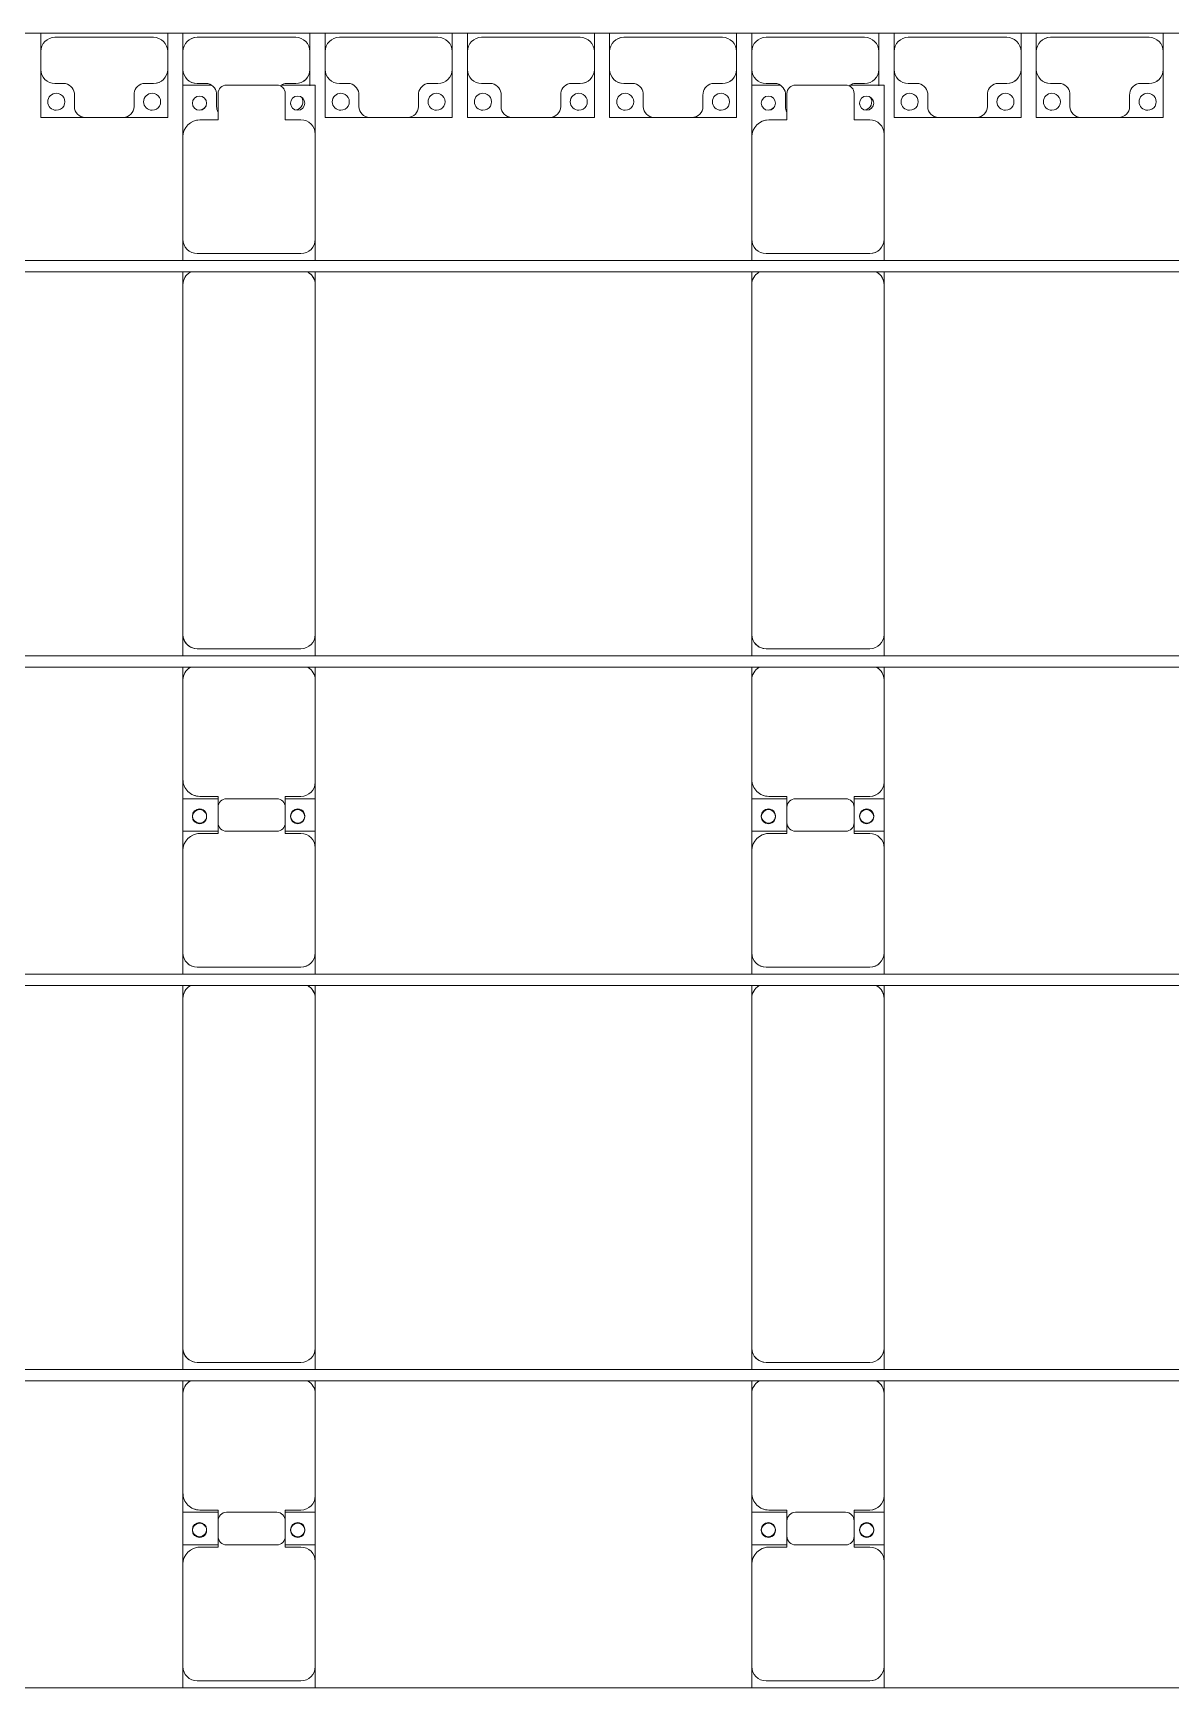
# Model space of a CAD drawing. Header units: millimetres. Extents: x -178706 to 107777, y -87310 to 933.
# Drawn here: x -159651 to -155651, y -12491 to -6671 of the extents above; entities that cross this region are included whole.
import ezdxf

# ---------------------------------------------------------------- set-up
doc = ezdxf.new("R2010")
doc.units = ezdxf.units.MM
doc.layers.add('A-GENM', color=13, linetype='Continuous', lineweight=9)
doc.layers.add('S-BEAM', color=12, linetype='Continuous', lineweight=9)

# ---------------------------------------------------------------- blocks, each defined once
blk = doc.blocks.new('Dai phao do pin - DẢI PHAO ĐỠ PIN-V6-BỐ TRÍ KHUNG KẾT CẤU BÈ PIN 04')
at = {"layer": 'A-GENM', "color": 7}
for p, q in [((63444.7, 241.6), (63519.7, 241.6)), ((63879.7, 241.6), (63519.7, 241.6)), ((63879.7, 241.6), (64062.2, 241.6)), ((63947.8, 241.6), (64130.3, 241.6)), ((63947.8, 118.2), (63947.8, 241.6)), ((64062.2, 241.6), (64062.2, 118.2)), ((64480.3, 241.6), (64130.3, 241.6)), ((64480.3, 241.6), (64524.7, 241.6)), ((64564.7, 241.6), (64639.7, 241.6)), ((65870.3, 241.6), (64639.7, 241.6)), ((65870.3, 241.6), (65914.7, 241.6)), ((65954.7, 241.6), (66029.7, 241.6)), ((66389.7, 241.6), (66029.7, 241.6)), ((66389.7, 241.6), (66572.2, 241.6)), ((66457.8, 241.6), (66640.3, 241.6)), ((66457.8, 118.2), (66457.8, 241.6)), ((66572.2, 241.6), (66572.2, 118.2)), ((66990.3, 241.6), (66640.3, 241.6)), ((66990.3, 241.6), (67034.7, 241.6)), ((67074.7, 241.6), (67149.7, 241.6)), ((68380.3, 241.6), (67149.7, 241.6)), ((68380.3, 241.6), (68424.7, 241.6)), ((68464.7, 241.6), (68539.7, 241.6)), ((68899.7, 241.6), (68539.7, 241.6)), ((68899.7, 241.6), (69082.2, 241.6)), ((69082.2, 241.6), (69082.2, 142.1)), ((63469.7, 191.6), (63469.7, -173.4)), ((63939.7, 118.2), (63939.7, 181.6)), ((64070.3, 181.6), (64070.3, 118.2)), ((64589.7, 191.6), (64589.7, -173.4)), ((65979.7, 191.6), (65979.7, -173.4)), ((66449.7, 118.2), (66449.7, 181.6)), ((66580.3, 181.6), (66580.3, 118.2)), ((67099.7, 191.6), (67099.7, -173.4)), ((68489.7, 191.6), (68489.7, -173.4)), ((68959.7, 118.2), (68959.7, 181.6)), ((64032.2, 118.2), (63939.7, 118.2)), ((64070.3, 118.2), (63977.8, 118.2)), ((66542.2, 118.2), (66449.7, 118.2)), ((66580.3, 118.2), (66487.8, 118.2)), ((69052.2, 118.2), (68959.7, 118.2)), ((63947.8, 88.2), (63947.8, -88.2)), ((64062.2, -88.2), (64062.2, 88.2)), ((66457.8, 88.2), (66457.8, -88.2)), ((66572.2, -88.2), (66572.2, 88.2)), ((69082.2, -88.2), (69082.2, 88.2)), ((69082.2, -105.4), (69082.2, -223.4)), ((63939.7, -173.4), (63939.7, -118.2)), ((63939.7, -118.2), (64032.2, -118.2)), ((63947.8, -223.4), (63947.8, -118.2)), ((63977.8, -118.2), (64070.3, -118.2)), ((64062.2, -118.2), (64062.2, -223.4)), ((64070.3, -118.2), (64070.3, -173.4)), ((66449.7, -173.4), (66449.7, -118.2)), ((66449.7, -118.2), (66542.2, -118.2)), ((66457.8, -223.4), (66457.8, -118.2)), ((66487.8, -118.2), (66580.3, -118.2)), ((66572.2, -118.2), (66572.2, -223.4)), ((66580.3, -118.2), (66580.3, -173.4)), ((68959.7, -173.4), (68959.7, -118.2)), ((68959.7, -118.2), (69052.2, -118.2)), ((63519.7, -223.4), (63444.7, -223.4)), ((63519.7, -223.4), (63889.7, -223.4)), ((64062.2, -223.4), (63889.7, -223.4)), ((64120.3, -223.4), (63947.8, -223.4)), ((64120.3, -223.4), (64480.3, -223.4)), ((64524.7, -223.4), (64480.3, -223.4)), ((64639.7, -223.4), (64564.7, -223.4)), ((64639.7, -223.4), (65870.3, -223.4)), ((65914.7, -223.4), (65870.3, -223.4)), ((66029.7, -223.4), (65954.7, -223.4)), ((66029.7, -223.4), (66399.7, -223.4)), ((66572.2, -223.4), (66399.7, -223.4)), ((66630.3, -223.4), (66457.8, -223.4)), ((66630.3, -223.4), (66990.3, -223.4)), ((67034.7, -223.4), (66990.3, -223.4)), ((67149.7, -223.4), (67074.7, -223.4)), ((67149.7, -223.4), (68380.3, -223.4)), ((68424.7, -223.4), (68380.3, -223.4)), ((68539.7, -223.4), (68464.7, -223.4)), ((68539.7, -223.4), (68909.7, -223.4)), ((69082.2, -223.4), (68909.7, -223.4))]:
    blk.add_line(p, q, dxfattribs=at)
for centre, radius, start, end in [((63519.7, 191.6), 50, 90, 180), ((63879.7, 181.6), 60, 360, 90), ((64130.3, 181.6), 60, 90, 180), ((64480.3, 191.6), 50, 30, 90), ((64639.7, 191.6), 50, 90, 180), ((64639.7, 191.6), 50, 105, 180), ((65870.3, 191.6), 50, 30, 90), ((65870.3, 191.6), 50, 30, 90), ((66029.7, 191.6), 50, 90, 180), ((66389.7, 181.6), 60, 0, 90), ((66640.3, 181.6), 60, 90, 180), ((66990.3, 191.6), 50, 30, 90), ((67149.7, 191.6), 50, 90, 180), ((67149.7, 191.6), 50, 105, 180), ((68380.3, 191.6), 50, 30, 90), ((68380.3, 191.6), 50, 30, 90), ((68539.7, 191.6), 50, 90, 180), ((68899.7, 181.6), 60, 0, 90), ((63519.7, 191.6), 50, 135, 180), ((63879.7, 181.6), 60, 360, 30), ((63998.6, 183.2), 25, 360, 180), ((63998.6, 183.2), 25, 180, 0), ((64001.4, 183.2), 25, 0, 180), ((64001.4, 183.2), 25, 180, 360), ((64130.3, 181.6), 60, 150, 180), ((64480.3, 191.6), 50, 30, 45), ((66029.7, 191.6), 50, 139.46148, 180), ((66389.7, 181.6), 60, 0, 30), ((66508.6, 183.2), 25, 0, 180), ((66508.6, 183.2), 25, 180, 0), ((66511.4, 183.2), 25, 0, 180), ((66511.4, 183.2), 25, 180, 0), ((66640.3, 181.6), 60, 150, 180), ((66990.3, 191.6), 50, 30, 45), ((68539.7, 191.6), 50, 135, 180), ((68899.7, 181.6), 60, 0, 30), ((69018.6, 183.2), 25, 360, 180), ((69018.6, 183.2), 25, 180, 360), ((63977.8, 88.2), 30, 90, 180), ((64032.2, 88.2), 30, 360, 90), ((66487.8, 88.2), 30, 90, 180), ((66542.2, 88.2), 30, 360, 90), ((69052.2, 88.2), 30, 360, 90), ((63977.8, -88.2), 30, 180, 270), ((64032.2, -88.2), 30, 270, 0), ((66487.8, -88.2), 30, 180, 270), ((66542.2, -88.2), 30, 270, 360), ((69052.2, -88.2), 30, 270, 0), ((69052.2, -88.2), 30, 300, 330), ((63519.7, -173.4), 50, 180, 270), ((63519.7, -173.4), 50, 180, 225), ((63889.7, -173.4), 50, 270, 0), ((63889.7, -173.4), 50, 315, 0), ((63998.6, -161.8), 25, 360, 180), ((63998.6, -161.8), 25, 180, 0), ((64001.4, -161.8), 25, 0, 180), ((64001.4, -161.8), 25, 180, 0), ((64120.3, -173.4), 50, 180, 270), ((64120.3, -173.4), 50, 180, 225), ((64639.7, -173.4), 50, 180, 270), ((64639.7, -173.4), 50, 180, 270), ((66029.7, -173.4), 50, 180, 270), ((66029.7, -173.4), 50, 180, 220.53704), ((66399.7, -173.4), 50, 270, 0), ((66399.7, -173.4), 50, 315, 0), ((66508.6, -161.8), 25, 360, 180), ((66508.6, -161.8), 25, 180, 360), ((66511.4, -161.8), 25, 360, 180), ((66511.4, -161.8), 25, 180, 0), ((66630.3, -173.4), 50, 180, 270), ((66630.3, -173.4), 50, 180, 225), ((67149.7, -173.4), 50, 180, 270), ((67149.7, -173.4), 50, 180, 270), ((68539.7, -173.4), 50, 180, 270), ((68539.7, -173.4), 50, 180, 225), ((68909.7, -173.4), 50, 270, 0), ((68909.7, -173.4), 50, 315, 0), ((69018.6, -161.8), 25, 360, 180), ((69018.6, -161.8), 25, 180, 360), ((69018.6, -161.8), 25, 90, 105), ((64480.3, -173.4), 50, 270, 330), ((64480.3, -173.4), 50, 315, 330), ((65870.3, -173.4), 50, 270, 330), ((65870.3, -173.4), 50, 285, 330), ((66990.3, -173.4), 50, 270, 330), ((66990.3, -173.4), 50, 315, 330), ((68380.3, -173.4), 50, 270, 330), ((68380.3, -173.4), 50, 285, 330)]:
    blk.add_arc(centre, radius, start, end, dxfattribs=at)
blk = doc.blocks.new('Dai phao do pin - DẢI PHAO ĐỠ PIN-V7-BỐ TRÍ KHUNG KẾT CẤU BÈ PIN 04')
at = {"layer": 'A-GENM', "color": 7}
for p, q in [((63444.7, 241.6), (63519.7, 241.6)), ((63879.7, 241.6), (63519.7, 241.6)), ((63879.7, 241.6), (64062.2, 241.6)), ((63947.8, 241.6), (64130.3, 241.6)), ((63947.8, 118.2), (63947.8, 241.6)), ((64062.2, 241.6), (64062.2, 118.2)), ((64480.3, 241.6), (64130.3, 241.6)), ((64480.3, 241.6), (64524.7, 241.6)), ((64564.7, 241.6), (64639.7, 241.6)), ((65870.3, 241.6), (64639.7, 241.6)), ((65870.3, 241.6), (65914.7, 241.6)), ((65954.7, 241.6), (66029.7, 241.6)), ((66389.7, 241.6), (66029.7, 241.6)), ((66389.7, 241.6), (66572.2, 241.6)), ((66457.8, 241.6), (66640.3, 241.6)), ((66457.8, 118.2), (66457.8, 241.6)), ((66572.2, 241.6), (66572.2, 118.2)), ((66990.3, 241.6), (66640.3, 241.6)), ((66990.3, 241.6), (67034.7, 241.6)), ((67074.7, 241.6), (67149.7, 241.6)), ((68380.3, 241.6), (67149.7, 241.6)), ((68380.3, 241.6), (68424.7, 241.6)), ((68464.7, 241.6), (68539.7, 241.6)), ((68899.7, 241.6), (68539.7, 241.6)), ((68902.2, 241.6), (69082.2, 241.6)), ((69082.2, 241.6), (69082.2, 142.1)), ((63469.7, 191.6), (63469.7, -173.4)), ((63939.7, 118.2), (63939.7, 181.6)), ((64070.3, 181.6), (64070.3, 118.2)), ((64589.7, 191.6), (64589.7, -173.4)), ((65979.7, 191.6), (65979.7, -173.4)), ((66449.7, 118.2), (66449.7, 181.6)), ((66580.3, 181.6), (66580.3, 118.2)), ((67099.7, 191.6), (67099.7, -173.4)), ((68489.7, 191.6), (68489.7, -173.4)), ((68959.7, 118.2), (68959.7, 181.6)), ((64032.2, 118.2), (63939.7, 118.2)), ((64070.3, 118.2), (63977.8, 118.2)), ((66542.2, 118.2), (66449.7, 118.2)), ((66580.3, 118.2), (66487.8, 118.2)), ((69052.2, 118.2), (68959.7, 118.2)), ((63947.8, 88.2), (63947.8, -88.2)), ((64062.2, -88.2), (64062.2, 88.2)), ((66457.8, 88.2), (66457.8, -88.2)), ((66572.2, -88.2), (66572.2, 88.2)), ((69082.2, -88.2), (69082.2, 88.2)), ((69082.2, -105.4), (69082.2, -223.4)), ((63939.7, -173.4), (63939.7, -118.2)), ((63939.7, -118.2), (64032.2, -118.2)), ((63947.8, -223.4), (63947.8, -118.2)), ((63977.8, -118.2), (64070.3, -118.2)), ((64062.2, -118.2), (64062.2, -223.4)), ((64070.3, -118.2), (64070.3, -173.4)), ((66449.7, -173.4), (66449.7, -118.2)), ((66449.7, -118.2), (66542.2, -118.2)), ((66457.8, -223.4), (66457.8, -118.2)), ((66487.8, -118.2), (66580.3, -118.2)), ((66572.2, -118.2), (66572.2, -223.4)), ((66580.3, -118.2), (66580.3, -173.4)), ((68959.7, -173.4), (68959.7, -118.2)), ((68959.7, -118.2), (69052.2, -118.2)), ((63519.7, -223.4), (63444.7, -223.4)), ((63519.7, -223.4), (63889.7, -223.4)), ((64062.2, -223.4), (63889.7, -223.4)), ((64120.3, -223.4), (63947.8, -223.4)), ((64120.3, -223.4), (64480.3, -223.4)), ((64524.7, -223.4), (64480.3, -223.4)), ((64639.7, -223.4), (64564.7, -223.4)), ((64639.7, -223.4), (65870.3, -223.4)), ((65914.7, -223.4), (65870.3, -223.4)), ((66029.7, -223.4), (65954.7, -223.4)), ((66029.7, -223.4), (66399.7, -223.4)), ((66572.2, -223.4), (66399.7, -223.4)), ((66630.3, -223.4), (66457.8, -223.4)), ((66630.3, -223.4), (66990.3, -223.4)), ((67034.7, -223.4), (66990.3, -223.4)), ((67149.7, -223.4), (67074.7, -223.4)), ((67149.7, -223.4), (68380.3, -223.4)), ((68424.7, -223.4), (68380.3, -223.4)), ((68539.7, -223.4), (68464.7, -223.4)), ((68539.7, -223.4), (68909.7, -223.4)), ((69082.2, -223.4), (68909.7, -223.4))]:
    blk.add_line(p, q, dxfattribs=at)
for centre, radius, start, end in [((63519.7, 191.6), 50, 90, 180), ((63879.7, 181.6), 60, 360, 90), ((64130.3, 181.6), 60, 90, 180), ((64480.3, 191.6), 50, 30, 90), ((64639.7, 191.6), 50, 90, 180), ((64639.7, 191.6), 50, 105, 180), ((65870.3, 191.6), 50, 30, 90), ((65870.3, 191.6), 50, 30, 90), ((66029.7, 191.6), 50, 90, 180), ((66389.7, 181.6), 60, 0, 90), ((66640.3, 181.6), 60, 90, 180), ((66990.3, 191.6), 50, 30, 90), ((67149.7, 191.6), 50, 90, 180), ((67149.7, 191.6), 50, 105, 180), ((68380.3, 191.6), 50, 30, 90), ((68380.3, 191.6), 50, 30, 90), ((68539.7, 191.6), 50, 90, 180), ((68899.7, 181.6), 60, 0, 90), ((63519.7, 191.6), 50, 135, 180), ((63879.7, 181.6), 60, 360, 30), ((63998.6, 183.2), 25, 360, 180), ((63998.6, 183.2), 25, 180, 0), ((64001.4, 183.2), 25, 0, 180), ((64001.4, 183.2), 25, 180, 360), ((64130.3, 181.6), 60, 150, 180), ((64480.3, 191.6), 50, 30, 45), ((66029.7, 191.6), 50, 139.46836, 180), ((66389.7, 181.6), 60, 0, 30), ((66508.6, 183.2), 25, 0, 180), ((66508.6, 183.2), 25, 180, 0), ((66511.4, 183.2), 25, 0, 180), ((66511.4, 183.2), 25, 180, 0), ((66640.3, 181.6), 60, 150, 180), ((66990.3, 191.6), 50, 30, 45), ((68539.7, 191.6), 50, 135, 180), ((68899.7, 181.6), 60, 0, 30), ((69018.6, 183.2), 25, 360, 180), ((69018.6, 183.2), 25, 180, 360), ((63977.8, 88.2), 30, 90, 180), ((64032.2, 88.2), 30, 360, 90), ((66487.8, 88.2), 30, 90, 180), ((66542.2, 88.2), 30, 360, 90), ((69052.2, 88.2), 30, 360, 90), ((63977.8, -88.2), 30, 180, 270), ((64032.2, -88.2), 30, 270, 0), ((66487.8, -88.2), 30, 180, 270), ((66542.2, -88.2), 30, 270, 360), ((69052.2, -88.2), 30, 270, 0), ((69052.2, -88.2), 30, 300, 330), ((63519.7, -173.4), 50, 180, 270), ((63519.7, -173.4), 50, 180, 225), ((63889.7, -173.4), 50, 270, 0), ((63889.7, -173.4), 50, 315, 0), ((63998.6, -161.8), 25, 360, 180), ((63998.6, -161.8), 25, 180, 0), ((64001.4, -161.8), 25, 0, 180), ((64001.4, -161.8), 25, 180, 0), ((64120.3, -173.4), 50, 180, 270), ((64120.3, -173.4), 50, 180, 225), ((64639.7, -173.4), 50, 180, 270), ((64639.7, -173.4), 50, 180, 270), ((66029.7, -173.4), 50, 180, 270), ((66029.7, -173.4), 50, 180, 220.53016), ((66399.7, -173.4), 50, 270, 0), ((66399.7, -173.4), 50, 315, 0), ((66508.6, -161.8), 25, 360, 180), ((66508.6, -161.8), 25, 180, 360), ((66511.4, -161.8), 25, 360, 180), ((66511.4, -161.8), 25, 180, 0), ((66630.3, -173.4), 50, 180, 270), ((66630.3, -173.4), 50, 180, 225), ((67149.7, -173.4), 50, 180, 270), ((67149.7, -173.4), 50, 180, 270), ((68539.7, -173.4), 50, 180, 270), ((68539.7, -173.4), 50, 180, 225), ((68909.7, -173.4), 50, 270, 0), ((68909.7, -173.4), 50, 315, 0), ((69018.6, -161.8), 25, 360, 180), ((69018.6, -161.8), 25, 180, 360), ((69018.6, -161.8), 25, 90, 105), ((64480.3, -173.4), 50, 270, 330), ((64480.3, -173.4), 50, 315, 330), ((65870.3, -173.4), 50, 270, 330), ((65870.3, -173.4), 50, 285, 330), ((66990.3, -173.4), 50, 270, 330), ((66990.3, -173.4), 50, 315, 330), ((68380.3, -173.4), 50, 270, 330), ((68380.3, -173.4), 50, 285, 330)]:
    blk.add_arc(centre, radius, start, end, dxfattribs=at)
blk = doc.blocks.new('Dầm C52 - Dầm C52-21049-BỐ TRÍ KHUNG KẾT CẤU BÈ PIN 04')
at = {"layer": 'S-BEAM', "color": 1}
blk.add_line((63547, -20), (-63547, -20), dxfattribs=at)
blk = doc.blocks.new('Dầm C52 - Dầm C52-21050-BỐ TRÍ KHUNG KẾT CẤU BÈ PIN 04')
at = {"layer": 'S-BEAM', "color": 1}
for p, q in [((-63548.5, 20), (63548.5, 20)), ((63548.5, -20), (-63548.5, -20))]:
    blk.add_line(p, q, dxfattribs=at)
blk = doc.blocks.new('Dầm C52 - Dầm C52-21051-BỐ TRÍ KHUNG KẾT CẤU BÈ PIN 04')
at = {"layer": 'S-BEAM', "color": 1}
for p, q in [((-63550.4, 20), (63550.4, 20)), ((63550.4, -20), (-63550.4, -20))]:
    blk.add_line(p, q, dxfattribs=at)
blk = doc.blocks.new('Dầm C52 - Dầm C52-21052-BỐ TRÍ KHUNG KẾT CẤU BÈ PIN 04')
at = {"layer": 'S-BEAM', "color": 1}
for p, q in [((-63551.9, 20), (63551.9, 20)), ((63551.9, -20), (-63551.9, -20))]:
    blk.add_line(p, q, dxfattribs=at)
blk = doc.blocks.new('Dầm C52 - Dầm C52-21053-BỐ TRÍ KHUNG KẾT CẤU BÈ PIN 04')
at = {"layer": 'S-BEAM', "color": 1}
for p, q in [((-63553.8, 20), (63553.8, 20)), ((63553.8, -20), (-63553.8, -20))]:
    blk.add_line(p, q, dxfattribs=at)
blk = doc.blocks.new('Dầm C52 - Dầm C52-21054-BỐ TRÍ KHUNG KẾT CẤU BÈ PIN 04')
at = {"layer": 'S-BEAM', "color": 1}
blk.add_line((-63555, 20), (63555, 20), dxfattribs=at)
blk = doc.blocks.new('Dai phaodi lai - DẢI PHAO ĐI LẠI-21666-BỐ TRÍ KHUNG KẾT CẤU BÈ PIN 04')
at = {"layer": 'A-GENM', "color": 7}
for p, q in [((11276.8, -516.7), (11276.8, -452.1)), ((11723.2, -452.1), (11723.2, -516.7)), ((11776.8, -516.7), (11776.8, -452.1)), ((12223.2, -452.1), (12223.2, -516.7)), ((12276.8, -516.7), (12276.8, -452.1)), ((12723.2, -452.1), (12723.2, -516.7)), ((12776.8, -516.7), (12776.8, -452.1)), ((13223.2, -452.1), (13223.2, -516.7)), ((13276.8, -516.7), (13276.8, -452.1)), ((13723.2, -452.1), (13723.2, -516.7)), ((13776.8, -516.7), (13776.8, -452.1)), ((14223.2, -452.1), (14223.2, -516.7)), ((14276.8, -516.7), (14276.8, -452.1)), ((14723.2, -452.1), (14723.2, -516.7)), ((14776.8, -516.7), (14776.8, -452.1)), ((15223.2, -452.1), (15223.2, -516.7)), ((11276.8, -516.7), (11276.8, -579.3)), ((11673.2, -466.7), (11326.8, -466.7)), ((11723.2, -579.3), (11723.2, -516.7)), ((11776.8, -516.7), (11776.8, -579.3)), ((12173.2, -466.7), (11826.8, -466.7)), ((12223.2, -579.3), (12223.2, -516.7)), ((12276.8, -516.7), (12276.8, -579.3)), ((12673.2, -466.7), (12326.8, -466.7)), ((12723.2, -579.3), (12723.2, -516.7)), ((12776.8, -516.7), (12776.8, -579.3)), ((13173.2, -466.7), (12826.8, -466.7)), ((13223.2, -579.3), (13223.2, -516.7)), ((13276.8, -516.7), (13276.8, -579.3)), ((13673.2, -466.7), (13326.8, -466.7)), ((13723.2, -579.3), (13723.2, -516.7)), ((13776.8, -516.7), (13776.8, -579.3)), ((14173.2, -466.7), (13826.8, -466.7)), ((14223.2, -579.3), (14223.2, -516.7)), ((14276.8, -516.7), (14276.8, -579.3)), ((14673.2, -466.7), (14326.8, -466.7)), ((14723.2, -579.3), (14723.2, -516.7)), ((14776.8, -516.7), (14776.8, -579.3)), ((15173.2, -466.7), (14826.8, -466.7)), ((15223.2, -579.3), (15223.2, -516.7)), ((11276.8, -748.4), (11276.8, -579.3)), ((11723.2, -579.3), (11723.2, -748.4)), ((11776.8, -634.6), (11776.8, -579.3)), ((12223.2, -579.3), (12223.2, -637.1)), ((12276.8, -748.4), (12276.8, -579.3)), ((12723.2, -579.3), (12723.2, -748.4)), ((12776.8, -748.4), (12776.8, -579.3)), ((13223.2, -579.3), (13223.2, -748.4)), ((13276.8, -748.4), (13276.8, -579.3)), ((13723.2, -579.3), (13723.2, -748.4)), ((13776.8, -634.6), (13776.8, -579.3)), ((14223.2, -579.3), (14223.2, -637.1)), ((14276.8, -748.4), (14276.8, -579.3)), ((14723.2, -579.3), (14723.2, -748.4)), ((14776.8, -748.4), (14776.8, -579.3)), ((15223.2, -579.3), (15223.2, -748.4)), ((11326.8, -629.3), (11364.3, -629.3)), ((11635.7, -629.3), (11673.2, -629.3)), ((11826.8, -629.3), (11864.3, -629.3)), ((12135.7, -629.3), (12173.2, -629.3)), ((12326.8, -629.3), (12364.3, -629.3)), ((12635.7, -629.3), (12673.2, -629.3)), ((12826.8, -629.3), (12864.3, -629.3)), ((13135.7, -629.3), (13173.2, -629.3)), ((13326.8, -629.3), (13364.3, -629.3)), ((13635.7, -629.3), (13673.2, -629.3)), ((13826.8, -629.3), (13864.3, -629.3)), ((14135.7, -629.3), (14173.2, -629.3)), ((14326.8, -629.3), (14364.3, -629.3)), ((14635.7, -629.3), (14673.2, -629.3)), ((14826.8, -629.3), (14864.3, -629.3)), ((15135.7, -629.3), (15173.2, -629.3)), ((11395.1, -670.7), (11395.1, -710.4)), ((11604.9, -710.4), (11604.9, -670.7)), ((11895.1, -670.7), (11895.1, -710.4)), ((12395.1, -670.7), (12395.1, -710.4)), ((12604.9, -710.4), (12604.9, -670.7)), ((12895.1, -670.7), (12895.1, -710.4)), ((13104.9, -710.4), (13104.9, -670.7)), ((13395.1, -670.7), (13395.1, -710.4)), ((13604.9, -710.4), (13604.9, -670.7)), ((13895.1, -670.7), (13895.1, -710.4)), ((14395.1, -670.7), (14395.1, -710.4)), ((14604.9, -710.4), (14604.9, -670.7)), ((14895.1, -670.7), (14895.1, -710.4)), ((15104.9, -710.4), (15104.9, -670.7)), ((11433.1, -748.4), (11276.8, -748.4)), ((11433.1, -748.4), (11566.9, -748.4)), ((11723.2, -748.4), (11566.9, -748.4)), ((12433.1, -748.4), (12276.8, -748.4)), ((12433.1, -748.4), (12566.9, -748.4)), ((12723.2, -748.4), (12566.9, -748.4)), ((12933.1, -748.4), (12776.8, -748.4)), ((12933.1, -748.4), (13066.9, -748.4)), ((13223.2, -748.4), (13066.9, -748.4)), ((13433.1, -748.4), (13276.8, -748.4)), ((13433.1, -748.4), (13566.9, -748.4)), ((13723.2, -748.4), (13566.9, -748.4)), ((14433.1, -748.4), (14276.8, -748.4)), ((14433.1, -748.4), (14566.9, -748.4)), ((14723.2, -748.4), (14566.9, -748.4)), ((14933.1, -748.4), (14776.8, -748.4)), ((14933.1, -748.4), (15066.9, -748.4)), ((15223.2, -748.4), (15066.9, -748.4))]:
    blk.add_line(p, q, dxfattribs=at)
for centre, radius, start, end in [((11326.8, -516.7), 50, 90, 180), ((11326.8, -516.7), 50, 90, 135), ((11673.2, -516.7), 50, 360, 90), ((11673.2, -516.7), 50, 45, 90), ((11826.8, -516.7), 50, 90, 180), ((11826.8, -516.7), 50, 90, 135), ((12173.2, -516.7), 50, 360, 90), ((12173.2, -516.7), 50, 45, 90), ((12326.8, -516.7), 50, 90, 180), ((12326.8, -516.7), 50, 90, 135), ((12673.2, -516.7), 50, 360, 90), ((12673.2, -516.7), 50, 45, 90), ((12826.8, -516.7), 50, 90, 180), ((12826.8, -516.7), 50, 90, 135), ((13173.2, -516.7), 50, 360, 90), ((13173.2, -516.7), 50, 45, 90), ((13326.8, -516.7), 50, 90, 180), ((13326.8, -516.7), 50, 90, 135), ((13673.2, -516.7), 50, 360, 90), ((13673.2, -516.7), 50, 45, 90), ((13826.8, -516.7), 50, 90, 180), ((13826.8, -516.7), 50, 90, 135), ((14173.2, -516.7), 50, 360, 90), ((14173.2, -516.7), 50, 45, 90), ((14326.8, -516.7), 50, 90, 180), ((14326.8, -516.7), 50, 90, 135), ((14673.2, -516.7), 50, 360, 90), ((14673.2, -516.7), 50, 45.59581, 90), ((14826.8, -516.7), 50, 90, 180), ((14826.8, -516.7), 50, 90, 135), ((15173.2, -516.7), 50, 360, 90), ((15173.2, -516.7), 50, 45, 90), ((11326.8, -579.3), 50, 180, 270), ((11673.2, -579.3), 50, 270, 360), ((11826.8, -579.3), 50, 180, 270), ((12173.2, -579.3), 50, 270, 360), ((12326.8, -579.3), 50, 180, 270), ((12673.2, -579.3), 50, 270, 360), ((12826.8, -579.3), 50, 180, 270), ((13173.2, -579.3), 50, 270, 360), ((13326.8, -579.3), 50, 180, 270), ((13673.2, -579.3), 50, 270, 360), ((13826.8, -579.3), 50, 180, 270), ((14173.2, -579.3), 50, 270, 360), ((14326.8, -579.3), 50, 180, 270), ((14673.2, -579.3), 50, 270, 360), ((14826.8, -579.3), 50, 180, 270), ((15173.2, -579.3), 50, 270, 360), ((11326.8, -579.3), 50, 225, 270), ((11355.2, -668.2), 40, 356.49193, 76.81146), ((11644.8, -668.2), 40, 103.18854, 183.50807), ((11673.2, -579.3), 50, 270, 315), ((11826.8, -579.3), 50, 225, 270), ((11855.2, -668.2), 40, 356.49193, 76.81146), ((12144.8, -668.2), 40, 103.18854, 129.96172), ((12173.2, -579.3), 50, 270, 315), ((12326.8, -579.3), 50, 225, 270), ((12355.2, -668.2), 40, 356.49193, 76.81146), ((12644.8, -668.2), 40, 103.18854, 183.50807), ((12673.2, -579.3), 50, 270, 315), ((12826.8, -579.3), 50, 225, 270), ((12855.2, -668.2), 40, 356.49193, 76.81146), ((13144.8, -668.2), 40, 103.18854, 183.50807), ((13173.2, -579.3), 50, 270, 315), ((13326.8, -579.3), 50, 225, 270), ((13355.2, -668.2), 40, 356.49193, 76.81146), ((13644.8, -668.2), 40, 103.18854, 183.50807), ((13673.2, -579.3), 50, 270, 315), ((13826.8, -579.3), 50, 225, 270), ((13855.2, -668.2), 40, 356.49193, 76.81146), ((14144.8, -668.2), 40, 103.18854, 129.96172), ((14173.2, -579.3), 50, 270, 315), ((14326.8, -579.3), 50, 225, 270), ((14355.2, -668.2), 40, 356.49193, 76.81146), ((14644.8, -668.2), 40, 103.18854, 183.50807), ((14673.2, -579.3), 50, 270, 314.40384), ((14826.8, -579.3), 50, 225, 270), ((14855.2, -668.2), 40, 356.49193, 76.81146), ((15144.8, -668.2), 40, 103.18854, 183.50807), ((15173.2, -579.3), 50, 270, 315), ((11331.6, -693.3), 30, 90, 270), ((11331.6, -693.3), 30, 270, 90), ((11668.4, -693.3), 30, 90, 270), ((11668.4, -693.3), 30, 270, 90), ((12168.4, -693.3), 30, 285, 30), ((12331.6, -693.3), 30, 90, 270), ((12331.6, -693.3), 30, 270, 90), ((12668.4, -693.3), 30, 90, 270), ((12668.4, -693.3), 30, 270, 90), ((12831.6, -693.3), 30, 90, 270), ((12831.6, -693.3), 30, 270, 90), ((13168.4, -693.3), 30, 90, 270), ((13168.4, -693.3), 30, 270, 90), ((13331.6, -693.3), 30, 90, 270), ((13331.6, -693.3), 30, 270, 90), ((13668.4, -693.3), 30, 90, 270), ((13668.4, -693.3), 30, 270, 90), ((14168.4, -693.3), 30, 285, 30), ((14331.6, -693.3), 30, 90, 270), ((14331.6, -693.3), 30, 270, 90), ((14668.4, -693.3), 30, 90, 270), ((14668.4, -693.3), 30, 270, 90), ((14831.6, -693.3), 30, 90, 270), ((14831.6, -693.3), 30, 270, 90), ((15168.4, -693.3), 30, 90, 270), ((15168.4, -693.3), 30, 270, 90), ((11433.1, -710.4), 38, 180, 270), ((11433.1, -710.4), 38, 225, 270), ((11566.9, -710.4), 38, 270, 360), ((11566.9, -710.4), 38, 270, 315), ((11831.6, -693.3), 30, 285, 330), ((11933.1, -710.4), 38, 180, 209.7798), ((12433.1, -710.4), 38, 180, 270), ((12433.1, -710.4), 38, 225, 270), ((12566.9, -710.4), 38, 270, 360), ((12566.9, -710.4), 38, 270, 315), ((12933.1, -710.4), 38, 180, 270), ((12933.1, -710.4), 38, 225, 270), ((13066.9, -710.4), 38, 270, 360), ((13066.9, -710.4), 38, 270, 315), ((13433.1, -710.4), 38, 180, 270), ((13433.1, -710.4), 38, 225, 270), ((13566.9, -710.4), 38, 270, 360), ((13566.9, -710.4), 38, 270, 306.52483), ((13831.6, -693.3), 30, 285, 330), ((13933.1, -710.4), 38, 180, 209.7798), ((14433.1, -710.4), 38, 180, 270), ((14433.1, -710.4), 38, 225, 270), ((14566.9, -710.4), 38, 270, 0), ((14566.9, -710.4), 38, 270, 315), ((14933.1, -710.4), 38, 180, 270), ((14933.1, -710.4), 38, 225, 270), ((15066.9, -710.4), 38, 270, 0), ((15066.9, -710.4), 38, 270, 315)]:
    blk.add_arc(centre, radius, start, end, dxfattribs=at)
blk = doc.blocks.new('HOBANMONG_BEPIN 4_rvt-1-BỐ TRÍ KHUNG KẾT CẤU BÈ PIN 04')
at = {"layer": 'A-GENM', "color": 3, "lineweight": 25}
for name, p, rotation in [('Dai phaodi lai - DẢI PHAO ĐI LẠI-21666-BỐ TRÍ KHUNG KẾT CẤU BÈ PIN 04', (-170900.6, -6219.3), 0.0001043351917741), ('Dai phao do pin - DẢI PHAO ĐỠ PIN-V6-BỐ TRÍ KHUNG KẾT CẤU BÈ PIN 04', (-158882.2, -75936), 90.00010434022407), ('Dai phao do pin - DẢI PHAO ĐỠ PIN-V7-BỐ TRÍ KHUNG KẾT CẤU BÈ PIN 04', (-156882.2, -75936), 90.00010434022407)]:
    blk.add_blockref(name, p, dxfattribs=dict(at, rotation=rotation))
at = {"layer": 'S-BEAM', "color": 3, "lineweight": 25, "rotation": 180.0001043386848}
for name, p in [('Dầm C52 - Dầm C52-21054-BỐ TRÍ KHUNG KẾT CẤU BÈ PIN 04', (-108055.3, -6651.2)), ('Dầm C52 - Dầm C52-21053-BỐ TRÍ KHUNG KẾT CẤU BÈ PIN 04', (-108054.1, -7491.2)), ('Dầm C52 - Dầm C52-21052-BỐ TRÍ KHUNG KẾT CẤU BÈ PIN 04', (-108052.2, -8881.2)), ('Dầm C52 - Dầm C52-21051-BỐ TRÍ KHUNG KẾT CẤU BÈ PIN 04', (-108050.7, -10001.2)), ('Dầm C52 - Dầm C52-21050-BỐ TRÍ KHUNG KẾT CẤU BÈ PIN 04', (-108048.8, -11391.2)), ('Dầm C52 - Dầm C52-21049-BỐ TRÍ KHUNG KẾT CẤU BÈ PIN 04', (-108047.2, -12511.2))]:
    blk.add_blockref(name, p, dxfattribs=at)

msp = doc.modelspace()

# ---------------------------------------------------------------- block references
at = {"lineweight": 5}
msp.add_blockref('HOBANMONG_BEPIN 4_rvt-1-BỐ TRÍ KHUNG KẾT CẤU BÈ PIN 04', (0, 0), dxfattribs=at)

doc.saveas('drawing.dxf')
